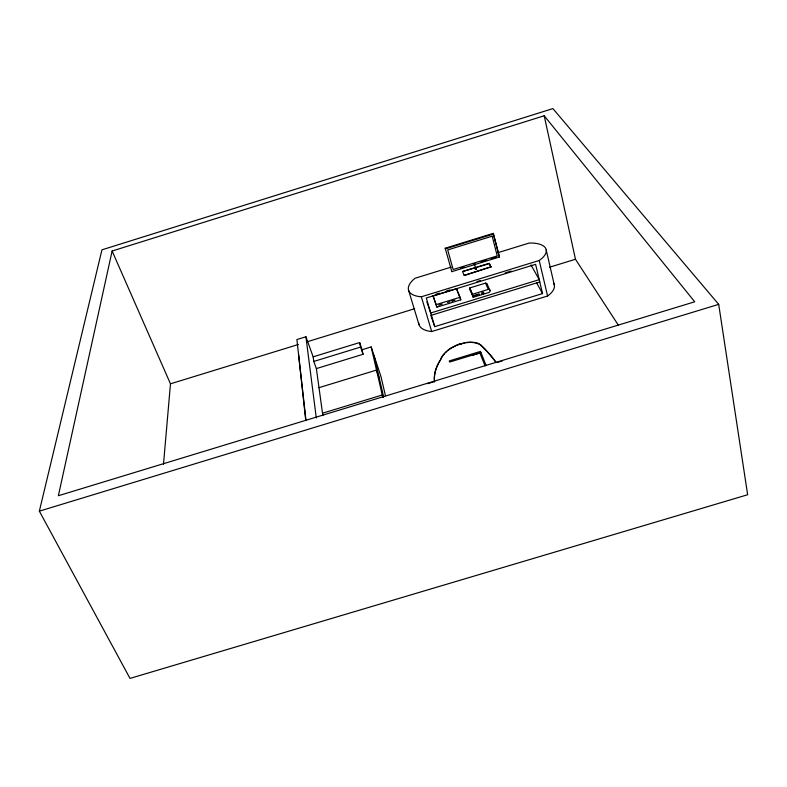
<?xml version="1.0" encoding="UTF-8"?>
<svg xmlns="http://www.w3.org/2000/svg" width="787" height="787" viewBox="0 0 787 787"><rect width="100%" height="100%" fill="white"/><g stroke="black" fill="none" stroke-linecap="round" stroke-linejoin="round"><path stroke-width="1.18" d="M163.47 464.478L170.474 383.82L112.118 251.023L544.211 115.768L694.724 301.795L58.366 495.731L112.118 251.023M39.35 511.157L101.946 249.833L552.897 108.596L718.698 304.362L747.65 494.748L130.012 678.404L39.35 511.157L718.698 304.362M434.513 381.577A91.528 47.486 -14 0 1 440.563 359.561A32.483 16.507 -15.5 0 1 451.069 347.923L457.365 344.755L465.697 342.542A19.852 10.005 -15.8 0 1 481.024 345.257A397.425 208.86 -26.7 0 1 495.859 362.079M447.449 350.884A32.483 16.507 -15.5 0 1 451.138 348.159L456.421 345.434M475.486 268.741C474.049 270.197 478.201 268.495 475.673 268.672M457.365 344.755L464.733 342.975M451.827 271.653L445.206 248.23L493.252 233.365L499.42 256.975L451.827 271.653L451.561 271.013M493.567 233.975L445.462 248.849L445.206 248.23M451.148 267.118L415.083 278.254A28.804 12.887 -16.3 0 0 421.35 296.778L431.689 331.524L547.585 296.001A25.873 12.12 -13.9 0 0 553.645 283.261M497.689 252.755L529.1 243.065A26.325 11.628 -14.2 0 1 539.223 260.487L547.585 296.001M460.7 268.19L464.133 267.127M481.142 261.884L486.76 260.153M491.245 258.766L496.853 257.034M462.559 271.525L489.219 263.301L490.931 266.852L464.202 275.45L462.559 271.525L489.307 263.635L491.019 267.187M490.931 266.852L464.202 275.45M421.35 296.778L539.223 260.487M435.929 294.23L439.451 293.148M446.495 290.983L450.016 289.901M477.011 281.589L480.532 280.506M505.175 272.912L511.048 271.112M433.106 295.991L456.627 288.75L460.08 297.279L460.788 299.817L436.942 307.156L433.106 295.991L436.942 307.156M322.847 415.644L316.374 368.591L313.787 361.44L313.157 356.826L305.917 336.777L296.896 339.551L305.966 420.228M485.471 283.113L488.363 289.38A1.83 1.604 -24.9 0 1 489.16 292.39L473.253 297.279L470.537 290.934A3.699 3.256 -23.9 0 1 469.908 288.622L469.731 287.963L485.471 283.113A1.81 1.584 -25 0 1 487.045 285.268M170.474 383.82L298.43 344.47M307.815 341.578L414.641 308.72M549.641 267.206L575.464 259.257L618.336 325.179M436.205 304.618L460.08 297.279M469.731 287.963L472.436 294.279L488.363 289.38M438.684 305.189L442.156 304.116M447.547 302.464L450.036 301.696M431.384 315.253L539.793 281.953M313.157 356.826L359.629 342.561L362.04 349.743L363.023 354.298L316.374 368.591M313.787 361.44L360.594 347.077L359.629 342.561M434.749 326.644L542.548 293.581L535.603 264.343L426.288 297.988L434.749 326.644L430.843 315.302M362.04 349.743L371.179 346.939L380.957 376.54L385.453 395.684M457.434 344.991L461.625 343.712M319.001 387.666L376.511 370.077L379.462 378.98M480.906 352.507L449.662 362.05L449.269 360.938L480.464 351.415L486.179 365.601M472.633 355.291L479.903 353.078M322.513 413.214L382.256 395.005L383.013 397.287M427.626 383.682L434.375 381.626M497.394 362.423L502.057 361.007M530.999 264.963L539.243 279.651L430.715 313L426.898 301.913M536.596 282.818L542.548 293.581M499.42 256.975L493.252 233.365M487.163 284.215L490.065 290.492M474.413 263.96L475.968 269.311M469.908 288.622L472.623 294.948A3.738 3.286 -23.8 0 0 473.253 297.279M457.759 292.341L460.788 299.817M479.834 352.832L485.087 365.925M360.594 347.077L363.023 354.298M408.581 290.314L418.969 324.598M440.563 359.561L440.631 359.797A32.483 16.507 -15.5 0 1 444.419 353.786M456.627 288.75L457.326 291.269M481.024 345.257L481.093 345.503A397.376 208.899 -26.7 0 1 495.928 362.325M472.436 294.279L472.623 294.948M546.217 249.922L554.353 285.16M374.051 355.626L383.623 396.943M371.179 346.939L382.807 397.376M544.211 115.768L575.464 259.257M475.309 264.048L473.804 264.412M305.917 336.777L316.295 417.995M298.568 354.484L305.73 420.297M431.689 331.524A28.312 13.428 -16.1 0 1 418.664 322.69M445.353 352.812A32.483 16.507 -15.5 0 1 446.367 351.838M434.581 381.813A91.518 47.495 -14 0 1 440.11 360.623M465.756 342.768A19.852 10.015 -15.8 0 1 481.093 345.503M473.528 295.833L479.096 294.151L473.528 295.833M451.984 300.978L452.486 301.008L451.984 300.978M453.46 300.526L453.961 300.555L453.46 300.526M454.866 300.093L454.886 300.034M492.2 236.169L447.705 249.932L453.145 269.508L497.227 255.913L492.2 236.169M482.421 294.043A1.043 0.915 -24.4 0 0 483.72 292.813A1.043 0.915 -24.4 0 0 482.018 292.498A1.043 0.915 -24.4 0 0 482.421 294.043"/></g></svg>
